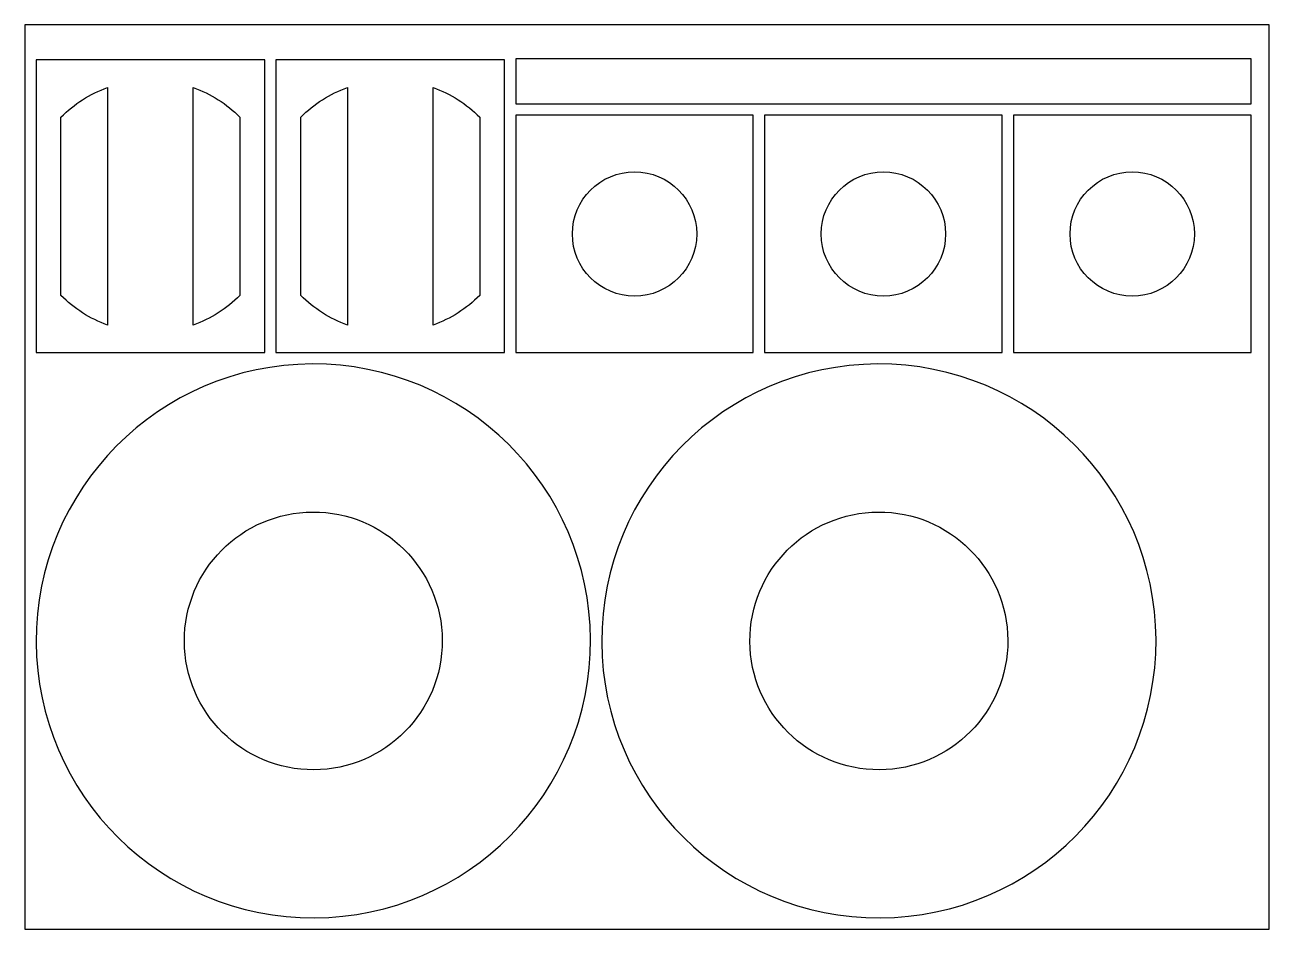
# Model space of a CAD drawing. Header units: metres. Extents: x 0 to 1100, y 0 to 800.
import ezdxf

# ---------------------------------------------------------------- set-up
doc = ezdxf.new("R2010")
doc.units = ezdxf.units.M

msp = doc.modelspace()

# ---------------------------------------------------------------- linework, layer by layer
for points in [[(0, 0), (1100, 0), (1100, 800), (0, 800)], [(10, 769), (10, 510), (212, 510), (212, 769)], [(222, 769), (222, 510), (424, 510), (424, 769)], [(434, 730), (1084, 730), (1084, 770), (434, 770)], [(434, 510), (644, 510), (644, 720), (434, 720)], [(654, 510), (864, 510), (864, 720), (654, 720)], [(874, 510), (1084, 510), (1084, 720), (874, 720)]]:
    msp.add_lwpolyline(points, close=True)
for points in [[(31.9, 718.4, -0.11044), (73.1, 744.6), (73.1, 534.4, -0.11044), (31.9, 560.6)], [(190.1, 718.4), (190.1, 560.6, -0.11044), (148.9, 534.4), (148.9, 744.6, -0.11044)], [(243.9, 718.4, -0.11044), (285.1, 744.6), (285.1, 534.4, -0.11044), (243.9, 560.6)], [(402.1, 718.4), (402.1, 560.6, -0.11044), (360.9, 534.4), (360.9, 744.6, -0.11044)], [(484, 615, -1), (594, 615, -1)], [(704, 615, -1), (814, 615, -1)], [(924, 615, -1), (1034, 615, -1)], [(253.9, 500, 1), (256.1, 10, 1)], [(753.9, 500, 1), (756.1, 10, 1)], [(255.5, 141, -1), (254.5, 369, -1)], [(755.5, 141, -1), (754.5, 369, -1)]]:
    msp.add_lwpolyline(points, format="xyb", close=True)

doc.saveas('drawing.dxf')
